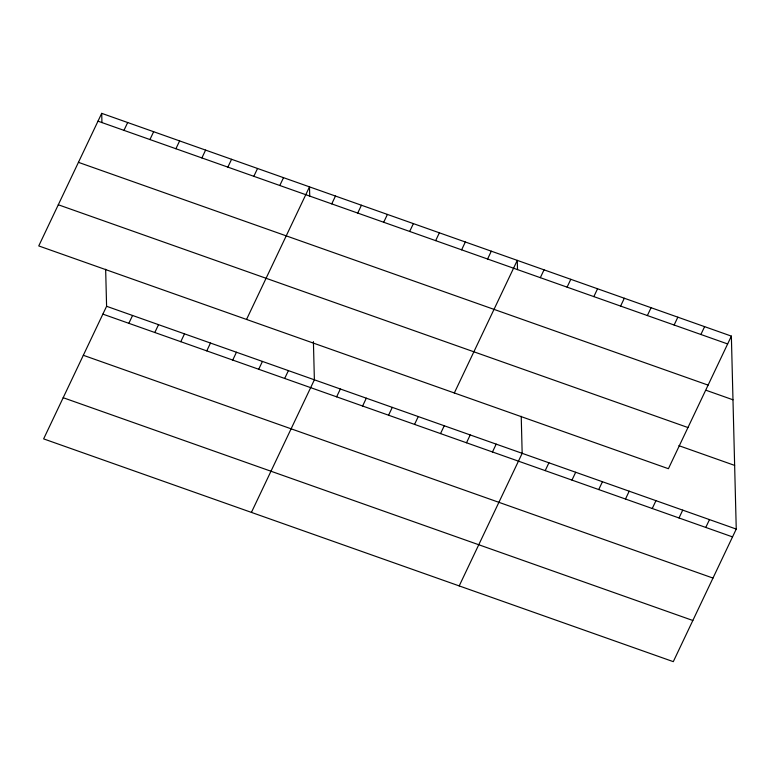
<?xml version="1.0" encoding="UTF-8"?>
<svg xmlns="http://www.w3.org/2000/svg" width="775" height="775" viewBox="0 0 775 775"><rect width="100%" height="100%" fill="white"/><g stroke="black" fill="none" stroke-linecap="round" stroke-linejoin="round"><path stroke-width="1.16" d="M101.709 113.344L38.75 245.927L668.408 468.71L731.368 336.118L101.709 113.344L101.942 122.605M123.961 130.365L127.681 122.528M149.933 139.548L153.653 131.721M175.906 148.742L179.626 140.914M105.652 269.245L106.592 306.29L43.633 438.882L673.291 661.656L736.25 529.073L731.368 336.118M201.888 157.935L205.598 150.098M128.844 323.311L132.564 315.483M227.86 167.119L231.58 159.292M154.816 332.504L158.536 324.667M253.832 176.312L257.552 168.475M180.788 341.688L184.508 333.86M279.804 185.496L283.524 177.669M206.77 350.881L210.48 343.054M246.537 319.445L309.496 186.862L309.729 196.123M232.742 360.075L236.453 352.238M331.748 203.883L335.468 196.046M258.714 369.258L262.434 361.431M357.721 213.067L361.441 205.239M284.687 378.452L288.407 370.615M383.702 222.26L387.413 214.423M251.42 512.401L314.379 379.808L313.41 341.601M409.675 231.444L413.385 223.617M336.631 396.829L340.351 389.002M435.647 240.638L439.367 232.81M362.603 406.022L366.323 398.185M461.619 249.831L465.339 241.994M388.575 415.206L392.295 407.379M487.591 259.015L491.311 251.187M414.557 424.4L418.267 416.562M454.324 392.964L517.283 260.371L517.516 269.632M440.529 433.583L444.249 425.756M540.33 277.673L544.04 269.845M466.502 442.777L470.222 434.949M567.087 287.147L570.807 279.31M492.474 451.97L496.194 444.133M593.844 296.612L597.564 288.775M459.207 585.91L522.166 453.327L521.226 416.282M620.61 306.077L624.33 298.249M545.212 470.619L548.923 462.791M647.367 315.551L651.087 307.714M571.969 480.093L575.689 472.256M674.124 325.016L677.844 317.188M598.726 489.558L602.446 481.73M700.891 334.48L704.611 326.653M625.493 499.022L629.203 491.195M652.25 508.497L655.97 500.66M679.007 517.962L682.727 510.134M705.773 527.436L709.493 519.599M97.989 121.171L727.648 343.955M78.44 162.343L708.098 385.117M706.219 390.329L732.976 399.793M58.299 204.765L687.958 427.538M678.89 445.673L734.642 465.397M106.592 306.29L736.25 529.073M102.872 314.127L732.53 536.901M83.322 355.289L712.981 578.072M63.182 397.711L692.84 620.484"/></g></svg>
